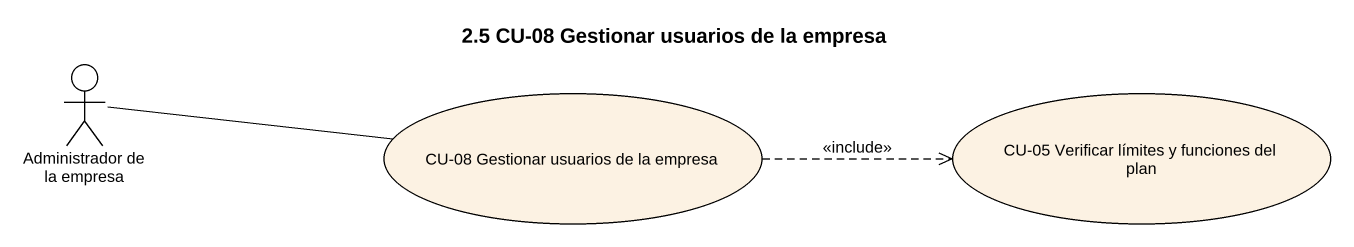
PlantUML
@startuml
title 2.5 CU-08 Gestionar usuarios de la empresa
actor "Administrador de la empresa" as Administrador_de_la_empresa
usecase "CU-08 Gestionar usuarios de la empresa" as CU_08_Gestionar_usuarios_de
usecase "CU-05 Verificar límites y funciones del plan" as CU_05_Verificar_límites_y
Administrador_de_la_empresa -right- CU_08_Gestionar_usuarios_de
CU_08_Gestionar_usuarios_de .right.> CU_05_Verificar_límites_y : <<include>>
@enduml
